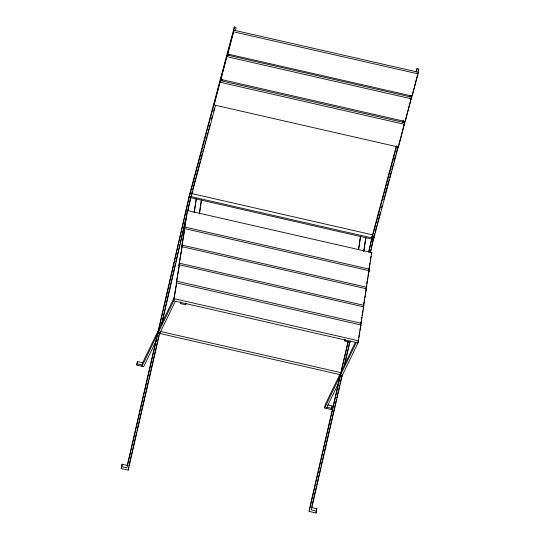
<?xml version="1.0" encoding="UTF-8"?>
<svg xmlns="http://www.w3.org/2000/svg" width="540" height="540" viewBox="0 0 540 540"><rect width="100%" height="100%" fill="white"/><g stroke="black" fill="none" stroke-linecap="round" stroke-linejoin="round"><path stroke-width="0.81" d="M159.516 333.423L340.477 374.726L340.956 372.661L159.989 331.364M340.963 372.708L340.477 374.726M214.103 104.956L220.388 80.582L404.723 122.681L398.439 147.056L214.103 104.956L214.312 103.295M220.928 79.434L227.219 55.046L411.554 97.146L405.263 121.534L220.928 79.434L221.137 77.773M416.144 71.888L417.008 68.641L418.696 69.026L418.007 73.865L412.074 96.066L227.718 54.041L227.927 52.38M227.718 54.041L233.651 31.84L234.34 27L236.027 27.385L235.555 30.564M398.439 147.056L398.648 145.395L373.835 238.187L372.148 237.803L396.529 146.637M405.263 121.534L405.473 119.873M412.074 96.066L418.223 72.205L233.867 30.179L189.162 197.35L126.934 467.849L121.736 466.661L122.101 464.225L127.305 465.413M159.84 332.546L128.196 470.104L121.304 468.531L122.101 464.225M156.485 340.2L143.694 366.633L136.802 365.06L137.484 361.49L142.688 362.678L174.137 297.675M136.802 365.06L137.484 361.49M142.472 363.15L142.007 366.248L173.664 300.827L176.621 282.899L360.963 324.972L358 342.92L341.692 376.637M128.196 470.104L128.547 467.741M374.173 235.933L373.491 239.476L189.162 197.35L189.628 194.238L234.34 27M189.162 197.35L189.931 193.151L127.17 465.75M179.341 264.782L176.283 283.351L179.341 264.782L363.677 306.848L360.619 325.424L361.233 321.314M182.048 246.685L178.97 265.383L182.048 246.685L366.39 288.758L363.312 307.456L364.554 299.174M184.754 228.629L181.683 247.293L184.754 228.629L369.09 270.702L366.019 289.366L366.64 285.235M187.461 210.539L184.39 229.203L187.461 210.539L371.804 252.605L368.732 271.276L369.346 267.138M189.479 196.162L191.167 196.547L191.619 193.536L372.634 234.866M185.996 303.642L185.686 304.763L180.482 303.575L180.731 301.907M194.076 212.821L196.196 198.666M194.238 212.686L196.297 198.983M185.686 304.763L185.935 303.095M199.53 212.341L201.4 199.854M199.442 213.874L201.501 200.171M311.634 507.539L316.838 508.727L316.049 513L309.157 511.427L309.623 508.309L340.004 376.252M327.767 404.946L332.228 405.959L331.54 409.556L324.648 407.983L325.121 404.838L339.869 374.355M316.049 513L316.838 508.727M331.54 409.556L332.228 405.959M350.386 341.179L350.096 342.212L344.797 340.997L345.047 339.336M358.513 249.413L360.511 236.095M358.655 249.379L360.585 236.48M345.087 339.971L344.797 340.997M363.69 251.458L365.688 238.133M363.839 251.39L365.89 237.688M356.312 342.515L324.648 407.983M372.04 237.519L372.276 235.946L371.898 237.587M372.134 237.911L372.6 234.792M358.465 339.802L358 342.92L173.664 300.827L176.621 282.899M358.823 337.419L359.181 335.043M359.417 333.457L359.654 331.864M359.89 330.278L360.248 327.901M361.483 319.673L361.847 317.203M362.097 315.562L362.833 310.628M364.797 297.52L365.047 295.859M365.296 294.206L365.668 291.722M366.889 283.581L367.261 281.097M367.504 279.443L367.754 277.79M368.003 276.143L368.375 273.659M369.596 265.491L369.968 263.007M370.217 261.353L370.467 259.7M370.71 258.046L370.96 256.392M373.849 237.114L370.474 252.599M416.536 71.82L417.008 68.641M373.984 236.284L374.666 233.719M121.304 468.531L121.736 466.661M128.851 466.135L136.586 432.513M136.964 430.866L144.139 399.701M144.511 398.061L148.473 380.842M148.851 379.202L158.855 335.732M159.044 334.908L159.361 333.538M161.879 322.582L164.14 312.741M164.518 311.101L175.466 263.527M175.844 261.887L179.806 244.661M180.185 243.02L183.013 230.715M183.391 229.075L185.281 220.867M187.731 210.209L190.748 197.08M161.602 324.878L186.509 216.601M187.832 210.863L190.85 197.735M347.936 341.773L340.949 372.127L355.32 342.441M368.692 251.532L371.527 239.227M309.157 511.427L340.484 375.26L342.171 375.644M341.429 371.135L348.226 341.611M368.786 252.214L371.81 239.092M311.877 506.237L316.406 486.547M316.784 484.907L320.747 467.681M321.125 466.04L323.953 453.742M324.331 452.101L332.066 418.466M332.444 416.826L336.406 399.6M336.785 397.96L339.613 385.661M339.991 384.014L342.002 375.26M344.716 363.488L349.812 341.341M370.19 252.734L370.946 249.453M371.324 247.813L373.775 237.148M342.482 374.267L311.269 509.942L316.474 511.13M344.628 364.959L350.096 341.179M159.806 332.438L159.57 333.308M191.531 193.806L192.186 191.376M192.618 189.749L195.872 177.572M196.31 175.946L198.045 169.452M198.477 167.832L200.212 161.339M200.65 159.712L202.385 153.218M202.817 151.592L203.472 149.161M203.904 147.535L204.559 145.098M204.991 143.478L205.639 141.041M206.078 139.415L206.726 136.984M207.157 135.358L207.812 132.921M208.244 131.301L208.899 128.864M209.331 127.238L209.979 124.801M211.505 119.124L212.153 116.687M213.671 111.004L214.326 108.567M191.167 196.547L215.568 105.307M222.075 80.966L222.446 79.562M228.899 55.431L229.257 54.101M372.512 235.069L396.394 145.766M402.685 122.222L403.117 120.602M409.414 97.058L409.846 95.431M403.036 122.297L403.414 120.892M409.867 96.761L410.231 95.391M375.098 232.099L376.832 225.605M377.271 223.985L379.006 217.492M379.438 215.872L380.302 212.625M381.605 207.758L382.259 205.322M383.778 199.645L384.858 195.588M385.297 193.968L387.031 187.475M387.464 185.855L389.198 179.361M389.63 177.741L391.365 171.248M391.804 169.628L393.538 163.134M393.971 161.514L395.705 155.027M396.137 153.4L397.872 146.914M418.264 70.652L418.696 69.026M398.864 144.585L412.101 95.094M180.482 303.575L180.792 302.454M371.21 254.745L371.804 252.605M368.496 272.835L369.09 270.702M365.789 290.891L366.39 288.758M363.082 308.981L363.677 306.848M360.369 327.105L360.963 324.972M175.351 301.212L159.523 333.923L157.835 333.538M326.336 408.368L338.762 382.678M233.651 31.84L418.007 73.865M227.003 56.707L411.338 98.813M220.178 82.249L404.514 124.349M189.466 196.27L373.802 238.343M184.984 227.07L369.326 269.143M182.277 245.16L366.62 287.233M179.57 263.25L363.906 305.323M176.877 281.219L361.213 323.291M174.258 298.694L358.594 340.787M137.126 363.899L142.331 365.087M326.66 407.214L331.864 408.402"/></g></svg>
